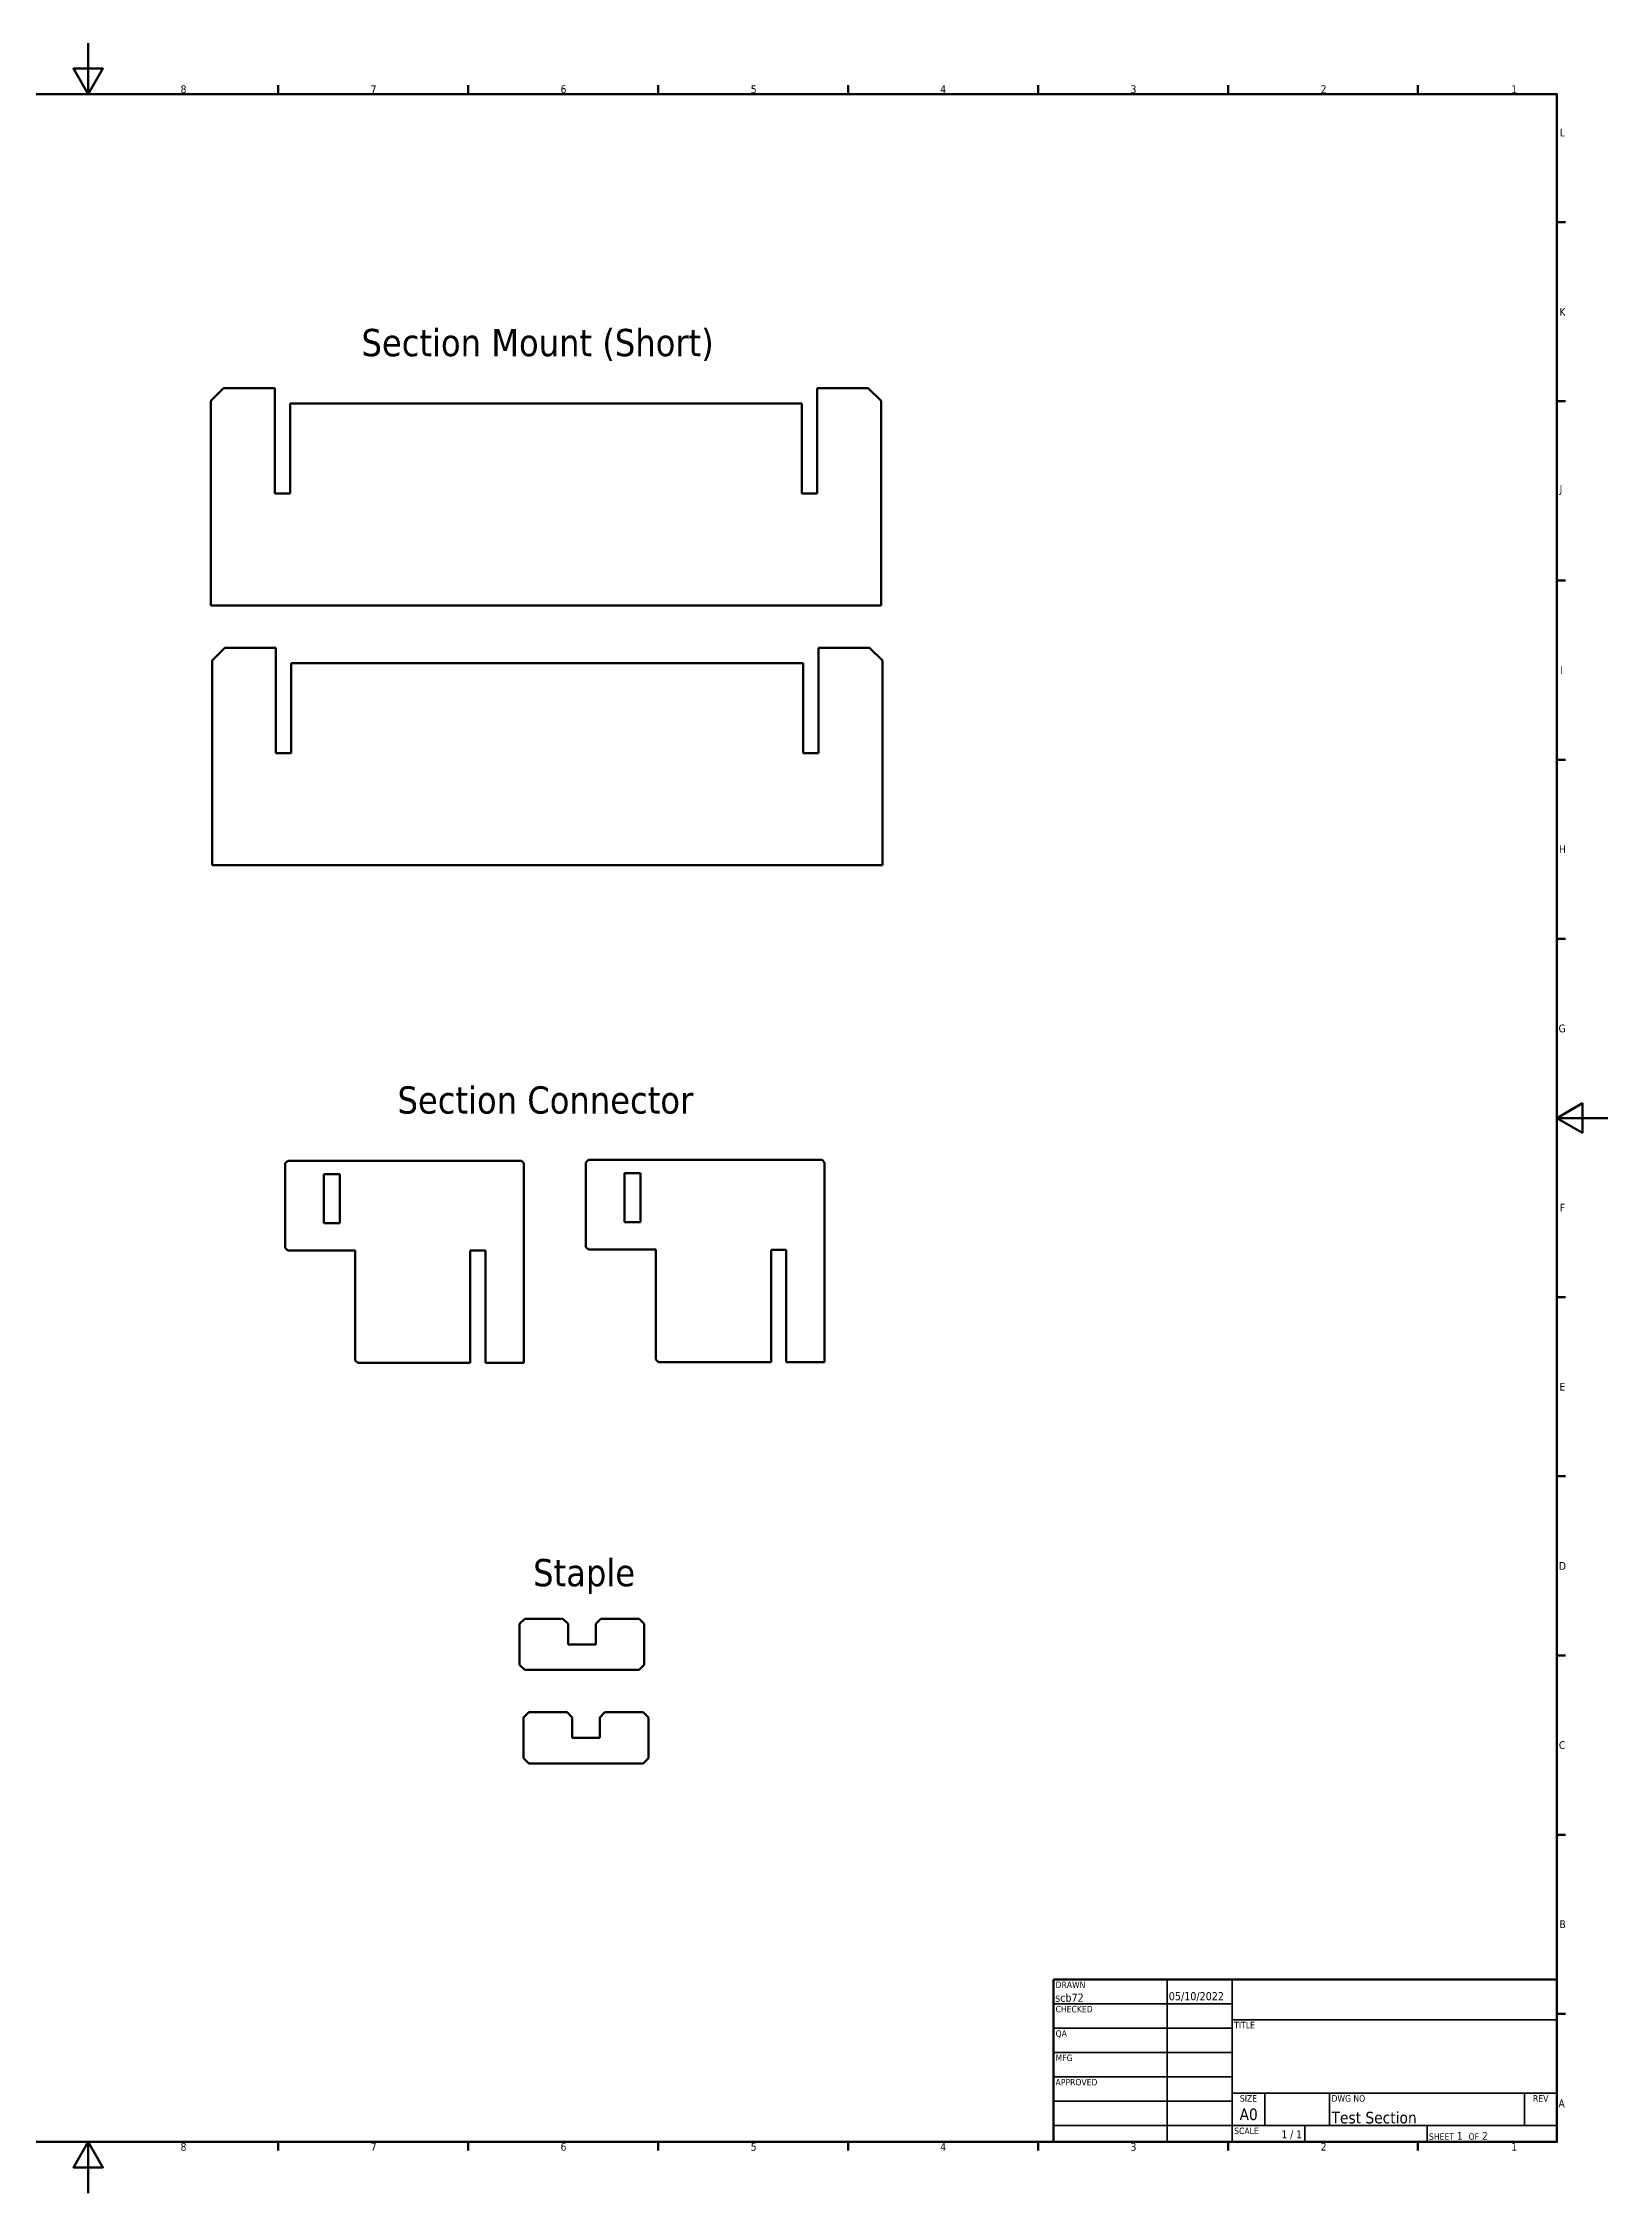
# Model space of a CAD drawing. Header units: inches. Extents: x 0 to 46.8, y 0 to 33.1.
# Drawn here: x 22.71 to 46.81, y 0 to 33.11 of the extents above; entities that cross this region are included whole.
import ezdxf
from ezdxf.enums import TextEntityAlignment as Align

# ---------------------------------------------------------------- set-up
doc = ezdxf.new("R2010")
doc.units = ezdxf.units.IN
doc.header["$MEASUREMENT"] = 0
for name, color, linetype, lineweight in [('Border (ANSI)', 7, 'Continuous', 70), ('Symbol (ANSI)', 7, 'Continuous', 25), ('Title (ANSI)', 7, 'Continuous', 50), ('Visible (ANSI)', 7, 'Continuous', 50)]:
    doc.layers.add(name, color=color, linetype=linetype, lineweight=lineweight)
doc.styles.add('Note Text (ANSI)', font='tahoma.ttf')
doc.styles.add('Text Style30', font='tahoma.ttf')
doc.styles.add('Text Style38', font='tahoma.ttf')
doc.styles.add('Text Style39', font='tahoma.ttf')

# ---------------------------------------------------------------- blocks, each defined once
blk = doc.blocks.new('Borders Default Border')
at = {"layer": 'Border (ANSI)'}
for p, q in [((26.331, 32.323), (26.331, 32.459)), ((29.257, 32.323), (29.257, 32.459)), ((32.183, 32.323), (32.183, 32.459)), ((35.108, 32.323), (35.108, 32.459)), ((38.034, 32.323), (38.034, 32.459)), ((40.96, 32.323), (40.96, 32.459)), ((43.885, 32.323), (43.885, 32.459)), ((46.024, 30.351), (46.159, 30.351)), ((46.024, 27.592), (46.159, 27.592)), ((46.024, 24.833), (46.159, 24.833)), ((46.024, 22.073), (46.159, 22.073)), ((46.024, 19.314), (46.159, 19.314)), ((46.024, 13.796), (46.159, 13.796)), ((46.024, 11.037), (46.159, 11.037)), ((46.024, 8.278), (46.159, 8.278)), ((46.024, 5.518), (46.159, 5.518)), ((46.024, 2.759), (46.159, 2.759)), ((26.331, 0.787), (26.331, 0.652)), ((29.257, 0.787), (29.257, 0.652)), ((32.183, 0.787), (32.183, 0.652)), ((35.108, 0.787), (35.108, 0.652)), ((38.034, 0.787), (38.034, 0.652)), ((40.96, 0.787), (40.96, 0.652)), ((43.885, 0.787), (43.885, 0.652))]:
    blk.add_line(p, q, dxfattribs=at)
at = {"layer": 'Border (ANSI)', "flags": 128}
for points in [[(23.406, 33.11), (23.406, 32.323), (23.178, 32.717), (23.633, 32.717), (23.406, 32.323)], [(0.787, 0.787), (0.787, 32.323), (46.024, 32.323), (46.024, 0.787), (0.787, 0.787)], [(46.811, 16.555), (46.024, 16.555), (46.417, 16.782), (46.417, 16.328), (46.024, 16.555)], [(23.406, 0), (23.406, 0.787), (23.178, 0.394), (23.633, 0.394), (23.406, 0.787)]]:
    blk.add_lwpolyline(points, dxfattribs=at)
at = {"layer": 'Border (ANSI)', "char_height": 0.12, "attachment_point": 7, "style": 'Note Text (ANSI)'}
for s, insert in [('8', (24.829, 32.336)), ('7', (27.757, 32.339)), ('6', (30.681, 32.336)), ('5', (33.61, 32.336)), ('4', (36.529, 32.339)), ('3', (39.459, 32.336)), ('2', (42.386, 32.339)), ('1', (45.321, 32.339)), ('L', (46.07, 31.671)), ('K', (46.063, 28.911)), ('J', (46.066, 26.151)), ('I', (46.076, 23.393)), ('H', (46.056, 20.634)), ('G', (46.05, 17.872)), ('F', (46.068, 15.116)), ('E', (46.065, 12.356)), ('D', (46.055, 9.597)), ('C', (46.055, 6.836)), ('B', (46.063, 4.079)), ('A', (46.048, 1.32)), ('8', (24.829, 0.649)), ('7', (27.757, 0.652)), ('6', (30.681, 0.649)), ('5', (33.61, 0.649)), ('4', (36.529, 0.652)), ('3', (39.459, 0.649)), ('2', (42.386, 0.652)), ('1', (45.321, 0.652))]:
    blk.add_mtext(s, dxfattribs=dict(at, insert=insert))
blk = doc.blocks.new('Title Blocks ANSI - Large')
at = {"layer": 'Title (ANSI)'}
for p, q in [((5, 7.45), (5, 4.95)), ((12.75, 7.45), (5, 7.45)), ((12.75, 4.95), (12.75, 7.45)), ((5, 4.95), (12.75, 4.95))]:
    blk.add_line(p, q, dxfattribs=at)
at = {"layer": 'Title (ANSI)', "lineweight": 35}
for p, q in [((6.75, 4.95), (6.75, 7.45)), ((7.75, 4.95), (7.75, 7.45)), ((5, 7.075), (7.75, 7.075)), ((5, 6.7), (7.75, 6.7)), ((7.75, 6.83), (12.75, 6.83)), ((5, 6.325), (7.75, 6.325)), ((5, 5.95), (7.75, 5.95)), ((12.75, 5.7), (7.75, 5.7)), ((8.25, 5.2), (8.25, 5.7)), ((9.25, 5.2), (9.25, 5.7)), ((12.25, 5.2), (12.25, 5.7)), ((5, 5.575), (7.75, 5.575)), ((7.75, 5.2), (5, 5.2)), ((12.75, 5.2), (7.75, 5.2)), ((8.87, 5.2), (8.87, 4.95)), ((10.75, 5.2), (10.75, 4.95))]:
    blk.add_line(p, q, dxfattribs=at)
at = {"layer": 'Title (ANSI)', "style": 'Text Style38'}
for s, p in [('DRAWN', (5.03, 7.42)), ('CHECKED', (5.03, 7.045)), ('QA', (5.03, 6.67)), ('TITLE', (7.78, 6.8)), ('MFG', (5.03, 6.295)), ('APPROVED', (5.03, 5.92)), ('DWG NO', (9.28, 5.67)), ('SCALE', (7.78, 5.17))]:
    blk.add_text(s, height=0.1, dxfattribs=at).set_placement(p, align=Align.TOP_LEFT)
for s, p in [('SIZE', (8, 5.67)), ('REV', (12.5, 5.67))]:
    blk.add_text(s, height=0.1, dxfattribs=at).set_placement(p, align=Align.TOP_CENTER)
at = {"layer": 'Title (ANSI)', "insert": (10.78, 4.98), "char_height": 0.12, "attachment_point": 7, "style": 'Note Text (ANSI)'}
blk.add_mtext('\\fTahoma|b0|i0;\\H0.1000;SHEET\\fTahoma|b0|i0;\\H0.1200; 1  \\fTahoma|b0|i0;\\H0.1000;OF\\fTahoma|b0|i0;\\H0.1200; 2 ', dxfattribs=at)
at = {"layer": 'Title (ANSI)'}
for tag, p, height, style in [('AUTHOR_001', (5.024, 7.108), 0.125, 'Text Style39'), ('CREATION_DATE_001', (6.773, 7.132), 0.125, 'Text Style39'), ('Sheet_Size_001', (7.863, 5.285), 0.18, 'Text Style30'), ('PART_NUMBER_001', (9.28, 5.234), 0.18, 'Text Style30'), ('Initial_View_Scale_001', (8.507, 5.006), 0.12, 'Note Text (ANSI)')]:
    blk.add_attdef(tag, p, '', height=height, dxfattribs=dict(at, style=style))
at = {"layer": 'Title (ANSI)', "style": 'Text Style39'}
for tag, p in [('COMPANY', (10.25, 7.14)), ('REVISION_NUMBER', (12.5, 5.375))]:
    blk.add_attdef(tag, text='', height=0.125, dxfattribs=at).set_placement(p, align=Align.MIDDLE_CENTER)
for tag, p in [('CHECKED_BY', (5.03, 6.73)), ('CHECKED_DATE', (6.78, 6.73)), ('MFG_APPROVED_BY', (5.03, 5.98)), ('MFG_APPROVED_DATE', (6.78, 5.98)), ('ENG_APPROVED_BY', (5.03, 5.605)), ('ENG_APPROVAL_DATE', (6.78, 5.605))]:
    blk.add_attdef(tag, text='', height=0.125, dxfattribs=at).set_placement(p, align=Align.BOTTOM_LEFT)
at = {"layer": 'Title (ANSI)', "style": 'Text Style30'}
blk.add_attdef('TITLE', text='', height=0.18, dxfattribs=at).set_placement((7.78, 6.223), align=Align.MIDDLE_LEFT)

msp = doc.modelspace()

# ---------------------------------------------------------------- linework, layer by layer
at = {"layer": 'Visible (ANSI)'}
for p, q in [((25.293, 27.599), (25.49, 27.796)), ((25.293, 27.599), (25.293, 24.45)), ((26.278, 27.796), (25.49, 27.796)), ((26.278, 26.174), (26.278, 27.796)), ((34.396, 27.56), (26.514, 27.56)), ((26.514, 27.56), (26.514, 26.174)), ((34.396, 26.174), (34.396, 27.56)), ((35.419, 27.796), (34.632, 27.796)), ((34.632, 27.796), (34.632, 26.174)), ((35.419, 27.796), (35.616, 27.599)), ((35.616, 24.45), (35.616, 27.599)), ((26.514, 26.174), (26.278, 26.174)), ((34.632, 26.174), (34.396, 26.174)), ((25.293, 24.45), (35.616, 24.45)), ((25.314, 23.599), (25.51, 23.796)), ((25.314, 23.599), (25.314, 20.45)), ((26.298, 23.796), (25.51, 23.796)), ((26.298, 22.174), (26.298, 23.796)), ((34.416, 23.56), (26.534, 23.56)), ((26.534, 23.56), (26.534, 22.174)), ((34.416, 22.174), (34.416, 23.56)), ((35.439, 23.796), (34.652, 23.796)), ((34.652, 23.796), (34.652, 22.174)), ((35.439, 23.796), (35.636, 23.599)), ((35.636, 20.45), (35.636, 23.599)), ((26.534, 22.174), (26.298, 22.174)), ((34.652, 22.174), (34.416, 22.174)), ((25.314, 20.45), (35.636, 20.45)), ((26.439, 15.858), (26.478, 15.897)), ((30.077, 15.897), (26.478, 15.897)), ((30.077, 15.897), (30.116, 15.858)), ((31.07, 15.871), (31.109, 15.91)), ((34.708, 15.91), (31.109, 15.91)), ((34.708, 15.91), (34.747, 15.871)), ((26.439, 15.858), (26.439, 14.554)), ((27.033, 14.936), (27.033, 15.692)), ((27.033, 15.692), (27.281, 15.692)), ((27.281, 15.692), (27.281, 14.936)), ((30.116, 12.783), (30.116, 15.858)), ((31.07, 15.871), (31.07, 14.568)), ((31.664, 14.95), (31.664, 15.705)), ((31.664, 15.705), (31.912, 15.705)), ((31.912, 15.705), (31.912, 14.95)), ((34.747, 12.796), (34.747, 15.871)), ((27.281, 14.936), (27.033, 14.936)), ((31.912, 14.95), (31.664, 14.95)), ((26.478, 14.515), (26.439, 14.554)), ((26.478, 14.515), (27.518, 14.515)), ((27.518, 14.515), (27.518, 12.822)), ((29.291, 14.513), (29.524, 14.513)), ((29.291, 12.783), (29.291, 14.513)), ((29.524, 14.513), (29.524, 12.783)), ((31.109, 14.528), (31.07, 14.568)), ((31.109, 14.528), (32.149, 14.528)), ((32.149, 14.528), (32.149, 12.835)), ((33.922, 14.526), (34.154, 14.526)), ((33.922, 12.796), (33.922, 14.526)), ((34.154, 14.526), (34.154, 12.796)), ((27.557, 12.783), (27.518, 12.822)), ((27.557, 12.783), (29.291, 12.783)), ((29.524, 12.783), (30.116, 12.783)), ((32.188, 12.796), (32.149, 12.835)), ((32.188, 12.796), (33.922, 12.796)), ((34.154, 12.796), (34.747, 12.796)), ((30.049, 8.763), (30.128, 8.842)), ((30.049, 8.763), (30.049, 8.133)), ((30.718, 8.842), (30.128, 8.842)), ((30.718, 8.842), (30.797, 8.763)), ((30.797, 8.448), (30.797, 8.763)), ((31.222, 8.763), (31.301, 8.842)), ((31.222, 8.763), (31.222, 8.448)), ((31.892, 8.842), (31.301, 8.842)), ((31.892, 8.842), (31.97, 8.763)), ((31.97, 8.133), (31.97, 8.763)), ((31.222, 8.448), (30.797, 8.448)), ((30.128, 8.055), (30.049, 8.133)), ((30.128, 8.055), (31.892, 8.055)), ((31.97, 8.133), (31.892, 8.055)), ((30.112, 7.325), (30.191, 7.404)), ((30.112, 7.325), (30.112, 6.695)), ((30.781, 7.404), (30.191, 7.404)), ((30.781, 7.404), (30.86, 7.325)), ((30.86, 7.01), (30.86, 7.325)), ((31.285, 7.325), (31.364, 7.404)), ((31.285, 7.325), (31.285, 7.01)), ((31.955, 7.404), (31.364, 7.404)), ((31.955, 7.404), (32.033, 7.325)), ((32.033, 6.695), (32.033, 7.325)), ((31.285, 7.01), (30.86, 7.01)), ((30.191, 6.616), (30.112, 6.695)), ((32.033, 6.695), (31.955, 6.616)), ((30.191, 6.616), (31.955, 6.616))]:
    msp.add_line(p, q, dxfattribs=at)

# ---------------------------------------------------------------- block references
msp.add_blockref('Borders Default Border', (0, 0))
msp.add_blockref('Title Blocks ANSI - Large', (33.274, -4.163)).add_auto_attribs({'AUTHOR_001': 'scb72', 'CREATION_DATE_001': '05/10/2022', 'PART_NUMBER_001': 'Test Section', 'Sheet_Size_001': 'A0', 'Initial_View_Scale_001': '1 / 1'})

# ---------------------------------------------------------------- texts
at = {"layer": 'Symbol (ANSI)', "char_height": 0.42, "attachment_point": 1, "style": 'Note Text (ANSI)'}
for s, insert, width in [('\\fTahoma|b0|i0;\\H0.4200;Section Mount (Short)', (27.615, 28.707), 5.61078), ('\\fTahoma|b0|i0;\\H0.4200;Section Connector', (28.17, 17.043), 4.62306), ('\\fTahoma|b0|i0;\\H0.4200;Staple', (30.259, 9.764), 1.57347)]:
    msp.add_mtext(s, dxfattribs=dict(at, insert=insert, width=width))

doc.saveas('drawing.dxf')
